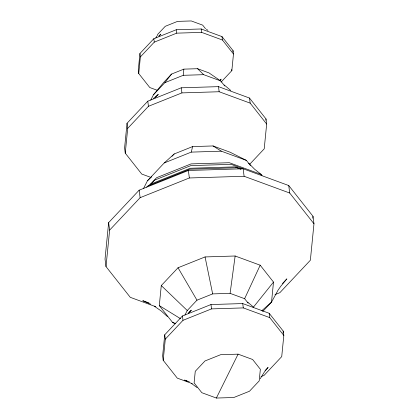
<?xml version="1.0" encoding="UTF-8"?>
<svg xmlns="http://www.w3.org/2000/svg" width="419" height="419" viewBox="0 0 419 419"><rect width="100%" height="100%" fill="white"/><g stroke="black" fill="none" stroke-linecap="round" stroke-linejoin="round"><path stroke-width="0.63" d="M274.995 294.625L279.855 292.682L310.364 260.241L313.972 223.772L289.723 193.033L244.109 176.273L243.125 168.778L188.367 170.481L139.145 190.189L108.636 222.625L105.028 259.099L106.012 266.589L130.262 297.322L155.805 306.713M106.012 266.589L109.626 230.115L108.636 222.625M249.645 164.327L264.211 148.839L266.667 124.04L265.997 118.944L249.509 98.046L218.488 86.644L181.254 87.801L147.781 101.204L127.041 123.259L124.584 148.059L125.255 153.155L141.742 174.053L150.866 177.405M125.255 153.155L127.711 128.35L127.041 123.259M221.08 82.082L231.838 70.638L233.483 54.02L233.037 50.61L221.986 36.605L201.204 28.969L176.258 29.744L153.831 38.721L139.936 53.501L138.286 70.12L138.736 73.529L149.787 87.534L157.12 90.226M138.736 73.529L140.381 56.911L139.936 53.501M157.507 35.641L157.628 34.421L165.264 26.308L177.577 21.374L191.279 20.95L202.691 25.145L205.525 28.733M175.561 323.793L172.612 322.483L159.293 305.603L161.278 285.569L178.033 267.757L205.064 256.936L235.138 255.999L260.189 265.206L273.502 282.087L271.522 302.115L262.703 311.495M260.995 376.639L264.033 375.424L281.725 356.611L283.82 335.457L283.249 331.115L269.187 313.286L242.727 303.566L210.972 304.55L182.422 315.978L164.725 334.791L162.635 355.946L163.206 360.293L177.268 378.121L192.3 383.642M163.206 360.293L165.301 339.139L164.725 334.791M232.906 51.888L233.037 50.61M265.871 120.216L265.997 118.944M283.061 333.037L283.249 331.115M312.794 218.236L312.988 216.283L288.738 185.544L231.157 164.358L190.834 165.615L154.585 180.128L150.62 184.344M150.746 100.104L153.454 94.783L164.845 82.674L183.229 75.31L183.868 69.13L197.564 68.706L208.981 72.901L220.708 80.935L224.647 85.926M248.095 303.099L244.623 298.695L230.094 293.358L235.138 255.999M143.497 188.576L147.478 180.751L164.232 162.939L191.263 152.113L192.609 146.587L213.056 145.953L230.094 152.212L246.388 160.388L250.421 165.505M244.623 298.695L260.189 265.206M230.094 293.358L212.653 293.897L196.972 300.177L187.256 310.505L184.947 315.046M216.361 398.05L238.097 354.149L252.626 359.492L260.351 369.28L259.199 380.897L249.483 391.231L233.802 397.511L216.361 398.05L201.832 392.708L194.107 382.919L195.259 371.302L204.975 360.969L220.656 354.694L238.097 354.149M155.816 37.988L156.847 36.076M260.194 378.792L264.546 371.726L268.108 367.405L265.07 370.642M164.845 82.674L171.549 74.063L183.868 69.13M253.16 307.473L273.502 282.087M153.454 94.783L163.918 82.176L171.549 74.063M219.692 80.783L221.143 79.118L219.807 80.537M159.084 36.029L160.865 34.138L158.791 36.071M140.381 56.911L154.281 42.136L176.708 33.153L201.654 32.383L222.437 40.02L233.483 54.02M155.229 97.606L158.282 94.359L153.48 98.465M127.711 128.35L148.452 106.295L181.925 92.892L219.158 91.74L250.18 103.137L266.667 124.04M172.036 156.277L174.225 153.951L192.609 146.587M146.629 187.104L147.519 186.162L189.854 169.213L236.939 167.747L240.616 169.098M148.687 185.79L149.578 184.842M149.965 184.769L156.633 177.682L191.048 163.902L229.334 162.713L261.226 174.435L262.032 175.456M109.626 230.115L140.129 197.679L189.357 177.97L244.109 176.273M188.335 313.375L191.373 310.144L188.733 312.605M165.301 339.139L182.993 320.326L211.543 308.892L243.303 307.907L269.757 317.628L283.82 335.457M282.479 283.537L286.884 278.855L280.74 286.303L278.007 290.231L271.522 302.115L261.844 310.683M147.478 180.751L151.668 176.745M164.232 162.939L174.225 153.951M150.023 184.37L190.236 168.27L234.965 166.877L241.072 169.124M183.229 75.31L203.676 74.676L220.708 80.935M191.263 152.113L221.337 151.18L246.388 160.388M148.96 302.958L142.832 300.706L150.583 304.115M172.612 322.483L175.058 323.379M189.351 381.84L184.559 380.08L186.848 381.002M159.293 305.603L180.631 318.754M213.056 145.953L221.337 151.18M154.25 306.163L161.147 310.924L167.422 316.549M191.184 383.244L197.05 387.575M230.801 90.488L224.238 84.973M261.226 174.435L254.637 169.239L248.687 163.195M253.228 306.844L247.634 302.136M206.452 29.178L207.918 30.409M161.278 285.569L187.256 310.505M197.564 68.706L203.676 74.676M178.033 267.757L196.972 300.177M205.064 256.936L212.653 293.897M312.988 216.283L313.972 223.772M288.738 185.544L289.723 193.033M249.509 98.046L250.18 103.137M269.187 313.286L269.757 317.628M231.691 69.502L231.838 70.638M221.986 36.605L222.437 40.02M218.488 86.644L219.158 91.74M242.727 303.566L243.303 307.907M201.204 28.969L201.654 32.383M176.258 29.744L176.708 33.153M210.972 304.55L211.543 308.892M181.254 87.801L181.925 92.892M188.367 170.481L189.357 177.97M153.831 38.721L154.281 42.136M182.422 315.978L182.993 320.326M147.781 101.204L148.452 106.295M139.145 190.189L140.129 197.679"/></g></svg>
